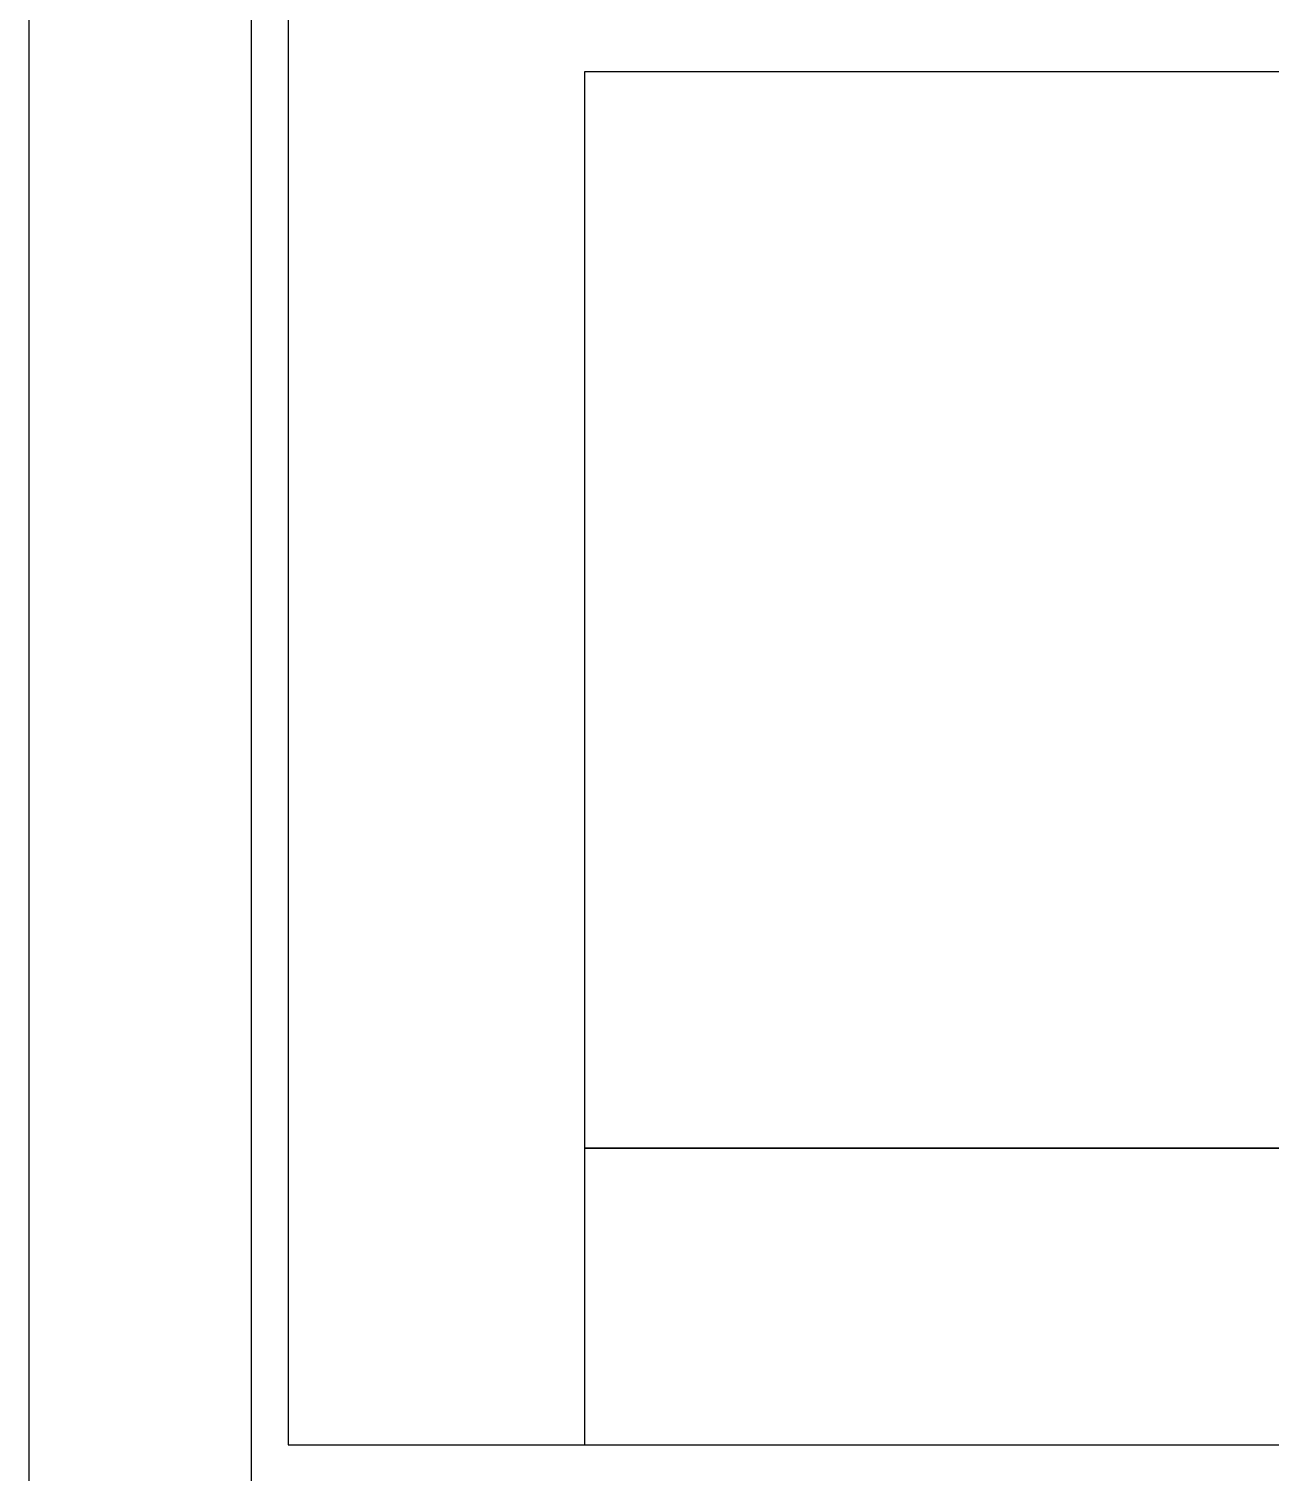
# Model space of a CAD drawing. Extents: x 223136 to 348136, y -32544 to -4064.
# Drawn here: x 239760.5 to 239928, y -30673.9 to -30479.2 of the extents above; entities that cross this region are included whole.
import ezdxf

# ---------------------------------------------------------------- set-up
doc = ezdxf.new("R2010")
doc.units = 0
doc.header["$LTSCALE"] = 20
doc.header["$MEASUREMENT"] = 0
doc.layers.add('WirringDuct', color=130, linetype='Continuous')

msp = doc.modelspace()

# ---------------------------------------------------------------- linework, layer by layer
at = {"color": 242, "true_color": 0xcd2027}
for points in [[(239760.5, -31210), (240360.5, -31210), (240360.5, -30410), (239760.5, -30410)], [(239790.5, -31180), (240330.5, -31180), (240330.5, -30440), (239790.5, -30440)]]:
    msp.add_lwpolyline(points, close=True, dxfattribs=at)
at = {"linetype": 'ByBlock'}
msp.add_lwpolyline([(239835.5, -30670.201), (240285.5, -30670.201), (240285.5, -30630.201), (239835.5, -30630.201)], close=True, dxfattribs=at)
at = {"layer": 'WirringDuct'}
for points in [[(239795.5, -30670.201), (240325.5, -30670.201), (240325.5, -30445), (239795.5, -30445)], [(239835.5, -30630.201), (240285.5, -30630.201), (240285.5, -30485), (239835.5, -30485)]]:
    msp.add_lwpolyline(points, close=True, dxfattribs=at)

doc.saveas('drawing.dxf')
